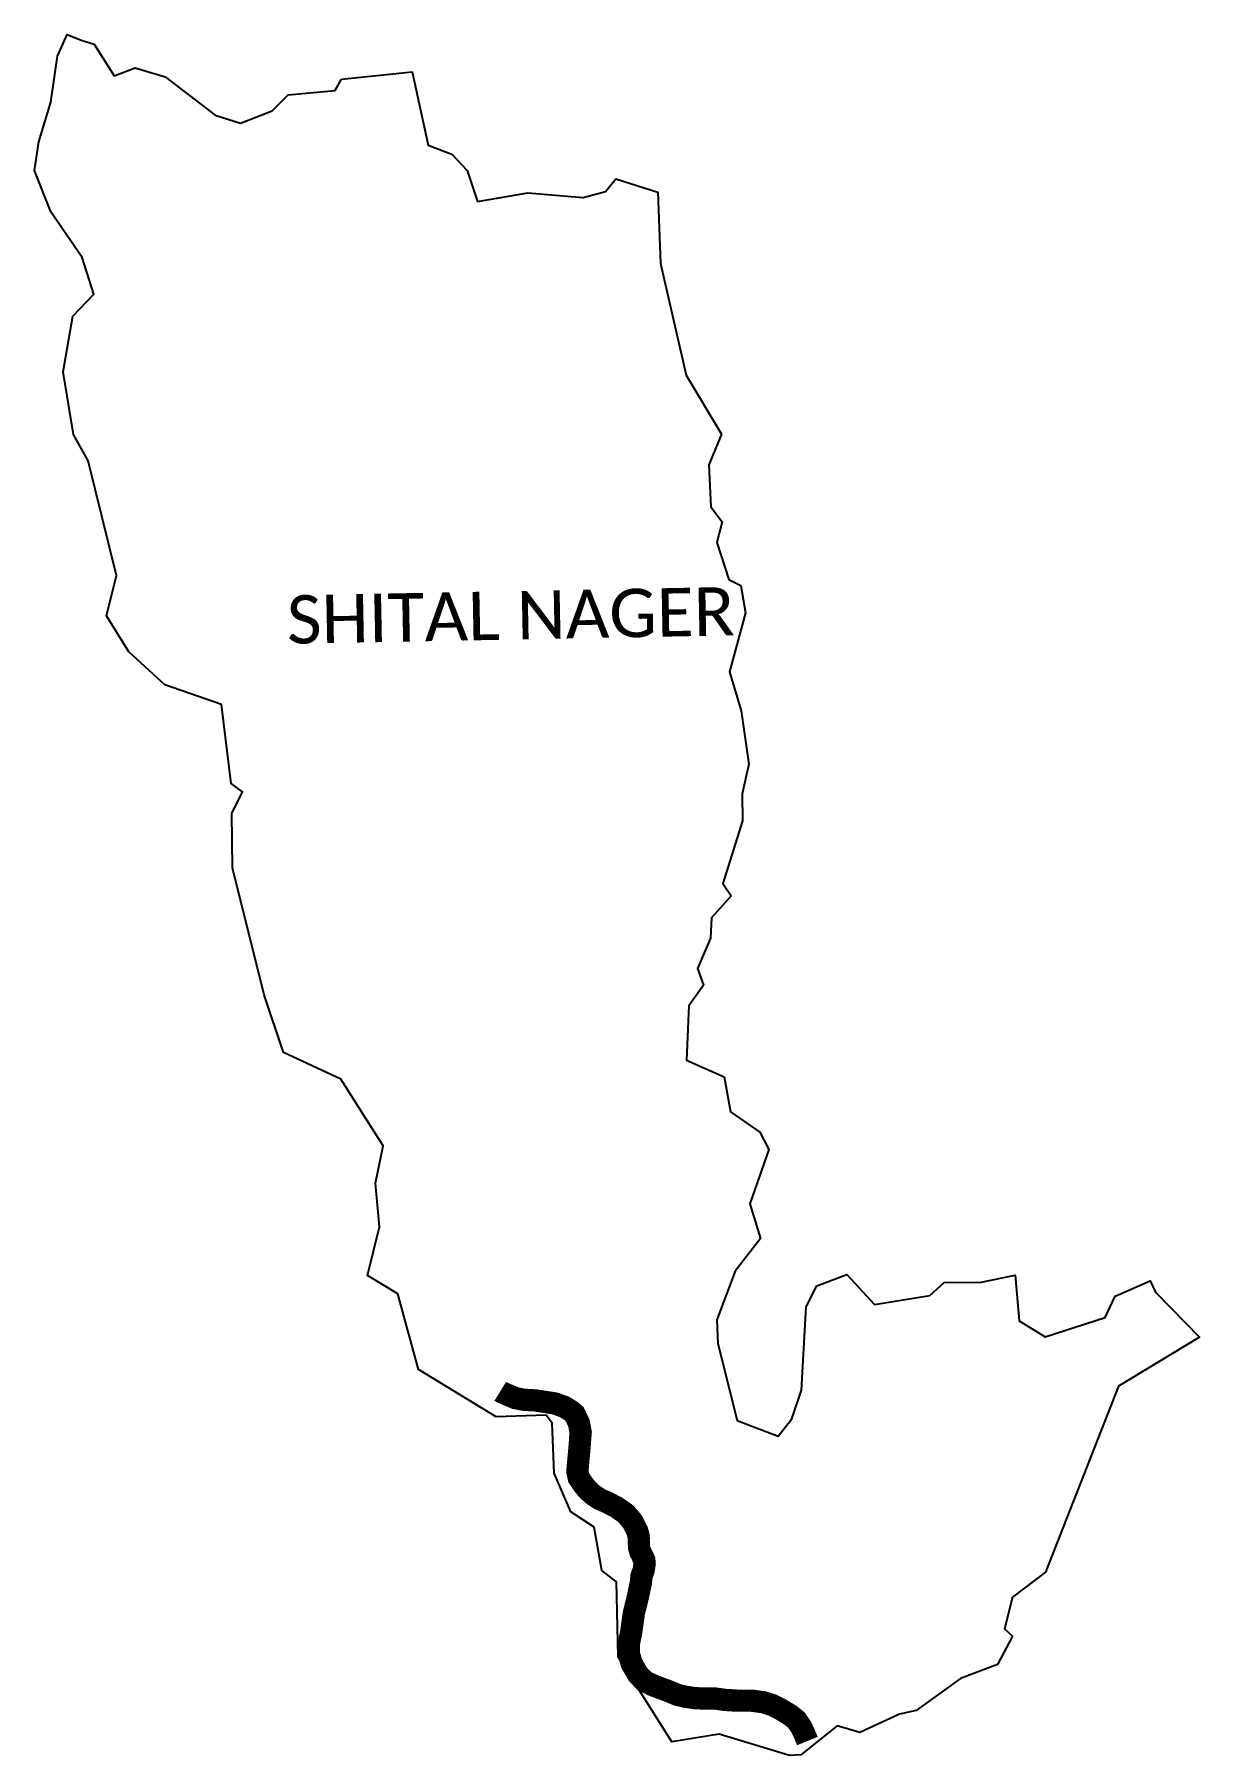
# Model space of a CAD drawing. Header units: metres. Extents: x 299942 to 302559, y 1953279 to 1957144.
import ezdxf

# ---------------------------------------------------------------- set-up
doc = ezdxf.new("R2010")
doc.units = ezdxf.units.M
for name, color, linetype in [('NATURALLY PROTECTED', 3, 'Continuous'), ('village', 3, 'Continuous'), ('VILLAGE NAME', 250, 'Continuous')]:
    doc.layers.add(name, color=color, linetype=linetype)
doc.styles.get("Standard").update_dxf_attribs({"font": 'calibri.ttf'})

msp = doc.modelspace()

# ---------------------------------------------------------------- linework, layer by layer
at = {"layer": 'NATURALLY PROTECTED', "color": 116, "true_color": 0x136734, "const_width": 50, "flags": 128}
msp.add_lwpolyline([(300988.6, 1954097.3), (300992.5, 1954094.9), (301022.5, 1954082.1), (301041.8, 1954078.4), (301067.4, 1954076.9), (301111.6, 1954070.1), (301133.6, 1954061.9), (301147.7, 1954053), (301155.3, 1954046.5), (301159.6, 1954037.8), (301165.5, 1954025.7), (301169.2, 1954005), (301166.5, 1953969.6), (301163.2, 1953934), (301161.9, 1953917.6), (301164.9, 1953903.3), (301174.8, 1953888.4), (301184.4, 1953876.6), (301198, 1953864.4), (301212.5, 1953854.9), (301228.7, 1953848), (301249.5, 1953837.3), (301270.9, 1953822.2), (301285.9, 1953804.6), (301296.2, 1953784), (301299.5, 1953772.1), (301300.3, 1953747.3), (301303.3, 1953736.8), (301312.2, 1953718.5), (301312.9, 1953710.1), (301310.7, 1953695.6), (301305.8, 1953682.2), (301304.6, 1953668.7), (301299.8, 1953645.5), (301296.4, 1953630.5), (301288.8, 1953599.7), (301282.6, 1953556.1), (301277.2, 1953529), (301277.3, 1953508.6), (301284.1, 1953485.4), (301297.7, 1953462.1), (301311.7, 1953447), (301331.9, 1953437), (301367.9, 1953423.6), (301387, 1953415.6), (301406.3, 1953411.1), (301426.1, 1953408.3), (301444.8, 1953407.6), (301469.1, 1953407.8), (301492.3, 1953404.5), (301520.7, 1953402.7), (301553.1, 1953402.7), (301579.5, 1953399.2), (301599.7, 1953392.7), (301616.4, 1953384.5), (301640.5, 1953369.9), (301654.1, 1953358.8), (301664.8, 1953343.1), (301671, 1953330.2), (301678.4, 1953312)], dxfattribs=at)
at = {"layer": 'village', "flags": 128}
msp.add_lwpolyline([(300617.5, 1957018.5), (300631.7, 1957044.1)], dxfattribs=at)
at = {"layer": 'village', "color": 3, "true_color": 0x00ff00}
for points in [[(301477.2, 1954204.6, 0), (301520.9, 1954032.1, 0), (301612.6, 1953996.7, 0), (301643.3, 1954035.5, 0), (301665.6, 1954099.6, 0), (301675.4, 1954286.8, 0), (301699.7, 1954334.4, 0), (301767.4, 1954359.9, 0), (301829, 1954292.1, 0), (301953.7, 1954312.8, 0), (301986, 1954341.5, 0), (302069.1, 1954342.2, 0), (302145, 1954358.4, 0), (302153.8, 1954255.4, 0), (302212.5, 1954220, 0), (302347.3, 1954263, 0), (302369.7, 1954311.1, 0), (302448.4, 1954345.1, 0), (302460.7, 1954320, 0), (302559.4, 1954218.7, 0), (302377, 1954109, 0), (302213.2, 1953691, 0), (302139, 1953635.3, 0), (302121.5, 1953563.8, 0), (302139.2, 1953547.4, 0), (302105.5, 1953483.7, 0), (302022.1, 1953452.4, 0), (301922.7, 1953380.6, 0), (301885.1, 1953372.5, 0), (301796.2, 1953331.3, 0), (301745, 1953346, 0), (301663.6, 1953281.4, 0), (301638.5, 1953279.4, 0), (301480.5, 1953327.7, 0), (301374.1, 1953310.4, 0), (301253.6, 1953500.8, 0), (301249.4, 1953669.3, 0), (301216.5, 1953695, 0), (301199.7, 1953792.3, 0), (301146.9, 1953826.7, 0), (301109.5, 1953913.5, 0), (301105, 1954025.8, 0), (301091.5, 1954043.8, 0), (300979.6, 1954040.3, 0), (300805.1, 1954146.7, 0), (300758.9, 1954316.2, 0), (300690.3, 1954357.7, 0), (300717.6, 1954466.9, 0), (300708.1, 1954565, 0), (300725.5, 1954648.6, 0), (300630.3, 1954798.2, 0), (300501.8, 1954858.5, 0), (300458.6, 1954987.7, 0), (300387.5, 1955272.8, 0), (300385.8, 1955395, 0), (300409.9, 1955443.7, 0), (300383.9, 1955462.5, 0), (300362.2, 1955639.8, 0), (300235.2, 1955683.8, 0), (300154.6, 1955757.8, 0), (300104.4, 1955838.8, 0), (300126.9, 1955929.3, 0), (300063.1, 1956186.5, 0), (300029.9, 1956245.8, 0), (300006.7, 1956386.4, 0), (300028.7, 1956511.8, 0), (300076, 1956560.8, 0), (300049.8, 1956643, 0), (299979.1, 1956746, 0), (299942.2, 1956838.8, 0), (299952.2, 1956903.2, 0), (299979.5, 1956992.3, 0), (299993.9, 1957095.7, 0), (300015.8, 1957144.2, 0), (300047.4, 1957131, 0), (300076.1, 1957122.3, 0), (300121.1, 1957050.9, 0), (300168.2, 1957068.9, 0), (300236.2, 1957049.1, 0), (300348.4, 1956963.1, 0), (300405.5, 1956944.6, 0), (300476, 1956972.6, 0), (300511.9, 1957008.3, 0), (300617.5, 1957018.5, 0)], [(300631.7, 1957044.1, 0), (300790.4, 1957060, 0), (300826.8, 1956895.8, 0), (300880.1, 1956875.6, 0), (300914, 1956838.5, 0), (300937.6, 1956768.9, 0), (301050.9, 1956788.8, 0), (301174.6, 1956778.1, 0), (301224.7, 1956791.6, 0), (301248.4, 1956820.1, 0), (301342.7, 1956790.4, 0), (301348.3, 1956630, 0), (301406.5, 1956378.8, 0), (301485.4, 1956246.9, 0), (301457.3, 1956177.5, 0), (301461.8, 1956083.2, 0), (301487.1, 1956049.6, 0), (301475.1, 1956003.6, 0), (301502.3, 1955920, 0), (301529, 1955906.8, 0), (301539.1, 1955845.2, 0), (301503.3, 1955713, 0), (301529.4, 1955625.1, 0), (301546.7, 1955505.6, 0), (301531.7, 1955438.8, 0), (301532.8, 1955378.3, 0), (301488.8, 1955237.4, 0), (301507, 1955210.1, 0), (301463.3, 1955160.4, 0), (301461.2, 1955114.7, 0), (301431.4, 1955047.1, 0), (301444.9, 1955009.2, 0), (301412.2, 1954962.6, 0), (301406.7, 1954841.2, 0), (301491.2, 1954803.8, 0), (301505.7, 1954724.9, 0), (301571.4, 1954679.4, 0), (301591.7, 1954640, 0), (301549.4, 1954518.7, 0), (301573.3, 1954440.4, 0), (301516.2, 1954366.8, 0), (301475.1, 1954257.9, 0), (301477.2, 1954204.6, 0)]]:
    msp.add_polyline3d(points, dxfattribs=at)

# ---------------------------------------------------------------- texts
at = {"layer": 'VILLAGE NAME', "insert": (300508.4, 1955884.4), "char_height": 108.748, "attachment_point": 1, "rotation": 1.1028}
msp.add_mtext_dynamic_manual_height_columns('SHITAL NAGER', width=1571.314, gutter_width=543.7, heights=[0], dxfattribs=at)

doc.saveas('drawing.dxf')
